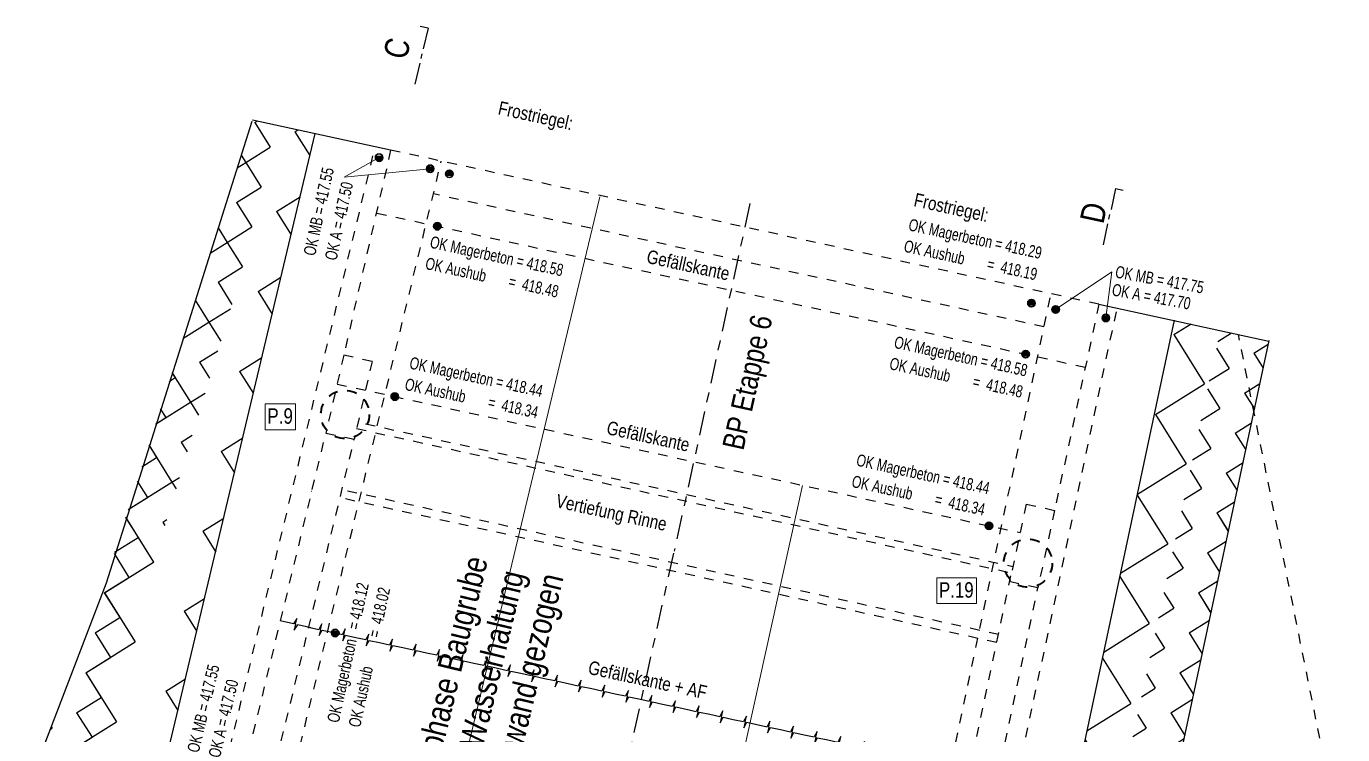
# Model space of a CAD drawing. Header units: metres. Extents: x 2681086.2 to 2681125.9, y 1225431.9 to 1225460.7.
# Drawn here: x 2681112.23 to 2681125.85, y 1225453.14 to 1225460.47 of the extents above; entities that cross this region are included whole.
import ezdxf

# ---------------------------------------------------------------- set-up
doc = ezdxf.new("R2010")
doc.units = ezdxf.units.M
for name, pattern in [('ACAD_ISO14W100_S12', [0.35, 0.25, -0.05, 0, -0.05]), ('ALL_S17', [0.025, 0, -0.025]), ('AUSGEZOGEN', [0]), ('STRICHLINIE2_S3', [0.125, 0.075, -0.05]), ('STRICHLINIE_S4', [0.165, 0.125, -0.04])]:
    doc.linetypes.add(name, pattern=pattern)
for name, color, linetype, lineweight in [('Beton Ansicht', 252, 'AUSGEZOGEN', 25), ('Beton geschnitten', 8, 'AUSGEZOGEN', 25), ('Beton verdeckt vorne', 252, 'STRICHLINIE_S4', 25), ('Betonierfugen', 7, 'AUSGEZOGEN', 25), ('Design', 250, 'AUSGEZOGEN', 18), ('Stahl', 252, 'AUSGEZOGEN', 18), ('Standard', 7, 'AUSGEZOGEN', 13), ('Text Waende', 7, 'AUSGEZOGEN', 18)]:
    doc.layers.add(name, color=color, linetype=linetype, lineweight=lineweight)
doc.styles.add('ARIAL', font='arial.ttf')
pattern_1 = [(302, (2680802.439, 1224999.456), (0.8267804, -0.1908773), [0.6, -0.6]), (32, (2680802.439, 1224999.456), (0.1908773, 0.8267804), [0.6, -0.6])]
pattern_2 = [(302, (2680801.612, 1224999.647), (0.41339021, -0.09543865), [0.3, -0.3]), (32, (2680801.612, 1224999.647), (0.09543865, 0.41339021), [0.3, -0.3])]
pattern_3 = [(0, (2680800.786, 1224999.838), (0, 0.01), []), (90, (2680800.786, 1224999.838), (-0.01, 0), [])]

# ---------------------------------------------------------------- blocks, each defined once
blk = doc.blocks.new('MUSTERELEMENT_2')
at = {"layer": 'Betonierfugen', "color": 7, "linetype": 'AUSGEZOGEN', "lineweight": 25, "transparency": 33554687}
for p, q in [((314.2468, 454.509), (314.2111, 454.4529)), ((314.2332, 454.448), (314.2197, 454.387)), ((314.2197, 454.387), (314.2554, 454.4431)), ((314.2332, 454.448), (314.2468, 454.509))]:
    blk.add_line(p, q, dxfattribs=at)
for points in [[(314.2111, 454.4529), (314.0751, 454.4831), (314.0751, 454.4831)], [(314.3914, 454.4129), (314.3914, 454.4129), (314.2554, 454.4431)]]:
    blk.add_lwpolyline(points, dxfattribs=at)
blk = doc.blocks.new('MUSTERELEMENT_3')
at = {"layer": 'Betonierfugen', "color": 7, "linetype": 'AUSGEZOGEN', "lineweight": 25, "transparency": 33554687}
for p, q in [((314.3679, 454.4181), (314.4729, 454.3953)), ((314.5033, 454.4527), (314.4729, 454.3953)), ((314.49, 454.3916), (314.5033, 454.4527)), ((314.7474, 454.3997), (314.7171, 454.3423)), ((314.7341, 454.3386), (314.7474, 454.3997)), ((314.49, 454.3916), (314.4768, 454.3305)), ((314.4768, 454.3305), (314.5071, 454.3879)), ((314.5071, 454.3879), (314.6121, 454.3651)), ((314.6121, 454.3651), (314.7171, 454.3423)), ((314.7341, 454.3386), (314.7209, 454.2775)), ((314.7209, 454.2775), (314.7512, 454.3349)), ((314.7512, 454.3349), (314.8562, 454.3121)), ((314.8562, 454.3121), (314.9612, 454.2893)), ((314.9915, 454.3467), (314.9612, 454.2893)), ((314.9783, 454.2856), (314.965, 454.2246)), ((314.965, 454.2246), (314.9954, 454.2819)), ((314.9783, 454.2856), (314.9915, 454.3467)), ((314.9954, 454.2819), (315.1004, 454.2591)), ((315.2357, 454.2937), (315.2053, 454.2364)), ((315.2224, 454.2327), (315.2357, 454.2937)), ((315.1004, 454.2591), (315.2053, 454.2364)), ((315.2224, 454.2327), (315.2092, 454.1716)), ((315.2092, 454.1716), (315.2395, 454.2289)), ((315.2395, 454.2289), (315.3445, 454.2062)), ((315.3445, 454.2062), (315.4495, 454.1834)), ((315.4798, 454.2407), (315.4495, 454.1834)), ((315.4666, 454.1797), (315.4533, 454.1186)), ((315.4533, 454.1186), (315.4836, 454.176)), ((315.4666, 454.1797), (315.4798, 454.2407)), ((315.4836, 454.176), (315.5886, 454.1532)), ((315.5886, 454.1532), (315.6936, 454.1304)), ((315.724, 454.1878), (315.6936, 454.1304)), ((315.7107, 454.1267), (315.6974, 454.0656)), ((315.7107, 454.1267), (315.724, 454.1878)), ((315.9681, 454.1348), (315.9377, 454.0774)), ((315.9548, 454.0737), (315.9681, 454.1348)), ((315.6974, 454.0656), (315.7278, 454.123)), ((315.7278, 454.123), (315.8328, 454.1002)), ((315.8328, 454.1002), (315.9377, 454.0774)), ((315.9548, 454.0737), (315.9416, 454.0126)), ((315.9416, 454.0126), (315.9719, 454.07)), ((315.9719, 454.07), (316.0769, 454.0472)), ((316.0769, 454.0472), (316.1819, 454.0244)), ((316.2122, 454.0818), (316.1819, 454.0244)), ((316.199, 454.0207), (316.1857, 453.9596)), ((316.1857, 453.9596), (316.2161, 454.017)), ((316.199, 454.0207), (316.2122, 454.0818)), ((316.2161, 454.017), (316.321, 453.9942)), ((316.321, 453.9942), (316.426, 453.9714)), ((316.4564, 454.0288), (316.426, 453.9714)), ((316.4431, 453.9677), (316.4564, 454.0288)), ((316.4431, 453.9677), (316.4299, 453.9066)), ((316.4299, 453.9066), (316.4602, 453.964)), ((316.4602, 453.964), (316.5652, 453.9412)), ((316.5652, 453.9412), (316.6702, 453.9184)), ((316.7005, 453.9758), (316.6702, 453.9184)), ((316.6872, 453.9147), (316.674, 453.8536)), ((316.674, 453.8536), (316.7043, 453.911)), ((316.6872, 453.9147), (316.7005, 453.9758)), ((316.7043, 453.911), (316.8093, 453.8882)), ((316.8093, 453.8882), (316.9143, 453.8654)), ((316.9446, 453.9228), (316.9143, 453.8654)), ((316.9314, 453.8617), (316.9181, 453.8007)), ((316.9181, 453.8007), (316.9485, 453.858)), ((316.9314, 453.8617), (316.9446, 453.9228)), ((316.9485, 453.858), (317.0535, 453.8352)), ((317.1888, 453.8698), (317.1584, 453.8125)), ((317.1755, 453.8087), (317.1888, 453.8698)), ((317.0535, 453.8352), (317.1584, 453.8125)), ((317.1755, 453.8087), (317.1623, 453.7477)), ((317.1623, 453.7477), (317.1926, 453.805)), ((317.1926, 453.805), (317.2976, 453.7823)), ((317.2976, 453.7823), (317.4026, 453.7595)), ((317.4329, 453.8168), (317.4026, 453.7595)), ((317.4197, 453.7558), (317.4064, 453.6947)), ((317.4064, 453.6947), (317.4367, 453.7521)), ((317.4197, 453.7558), (317.4329, 453.8168)), ((317.4367, 453.7521), (317.5417, 453.7293)), ((317.5417, 453.7293), (317.6467, 453.7065)), ((317.6771, 453.7639), (317.6467, 453.7065)), ((317.6638, 453.7028), (317.6771, 453.7639)), ((317.6638, 453.7028), (317.6505, 453.6417)), ((317.6505, 453.6417), (317.6809, 453.6991)), ((317.6809, 453.6991), (317.7859, 453.6763)), ((317.7859, 453.6763), (317.8908, 453.6535)), ((317.9212, 453.7109), (317.8908, 453.6535)), ((317.9079, 453.6498), (317.8947, 453.5887)), ((317.8947, 453.5887), (317.925, 453.6461)), ((317.9079, 453.6498), (317.9212, 453.7109)), ((317.925, 453.6461), (318.03, 453.6233)), ((318.03, 453.6233), (318.135, 453.6005)), ((318.1653, 453.6579), (318.135, 453.6005)), ((318.1521, 453.5968), (318.1388, 453.5357)), ((318.1388, 453.5357), (318.1692, 453.5931)), ((318.1521, 453.5968), (318.1653, 453.6579)), ((318.1692, 453.5931), (318.2741, 453.5703)), ((318.4095, 453.6049), (318.3791, 453.5475)), ((318.3962, 453.5438), (318.4095, 453.6049)), ((318.2741, 453.5703), (318.3791, 453.5475)), ((318.3962, 453.5438), (318.383, 453.4827)), ((318.383, 453.4827), (318.4133, 453.5401)), ((318.4133, 453.5401), (318.5183, 453.5173)), ((318.5183, 453.5173), (318.6233, 453.4945)), ((318.6536, 453.5519), (318.6233, 453.4945)), ((318.6403, 453.4908), (318.6271, 453.4297)), ((318.6271, 453.4297), (318.6574, 453.4871)), ((318.6403, 453.4908), (318.6536, 453.5519)), ((318.6574, 453.4871), (318.7624, 453.4643)), ((318.7624, 453.4643), (318.8674, 453.4415)), ((318.8977, 453.4989), (318.8674, 453.4415)), ((318.8845, 453.4378), (318.8977, 453.4989)), ((319.1419, 453.4459), (319.1115, 453.3886)), ((319.1286, 453.3848), (319.1419, 453.4459)), ((318.8845, 453.4378), (318.8712, 453.3768)), ((318.8712, 453.3768), (318.9016, 453.4341)), ((318.9016, 453.4341), (319.0066, 453.4113)), ((319.0066, 453.4113), (319.1115, 453.3886)), ((319.1286, 453.3848), (319.1154, 453.3238)), ((319.1154, 453.3238), (319.1457, 453.3811)), ((319.1457, 453.3811), (319.2507, 453.3584)), ((319.2507, 453.3584), (319.3557, 453.3356)), ((319.386, 453.3929), (319.3557, 453.3356)), ((319.3728, 453.3319), (319.3595, 453.2708)), ((319.3595, 453.2708), (319.3898, 453.3282)), ((319.3728, 453.3319), (319.386, 453.3929)), ((319.3898, 453.3282), (319.4948, 453.3054)), ((319.6301, 453.3399), (319.5998, 453.2826)), ((319.6169, 453.2789), (319.6301, 453.3399)), ((319.4948, 453.3054), (319.5998, 453.2826)), ((319.6169, 453.2789), (319.6036, 453.2178)), ((319.6036, 453.2178), (319.634, 453.2752)), ((319.634, 453.2752), (319.739, 453.2524)), ((319.739, 453.2524), (319.8439, 453.2296)), ((319.8743, 453.287), (319.8439, 453.2296)), ((319.861, 453.2259), (319.8478, 453.1648)), ((319.8478, 453.1648), (319.8781, 453.2222)), ((319.861, 453.2259), (319.8743, 453.287)), ((319.8781, 453.2222), (319.9831, 453.1994)), ((319.9831, 453.1994), (320.0881, 453.1766)), ((320.1184, 453.234), (320.0881, 453.1766)), ((320.1052, 453.1729), (320.0919, 453.1118)), ((320.1052, 453.1729), (320.1184, 453.234)), ((320.3626, 453.181), (320.3322, 453.1236)), ((320.3493, 453.1199), (320.3626, 453.181)), ((320.0919, 453.1118), (320.1223, 453.1692)), ((320.1223, 453.1692), (320.2272, 453.1464)), ((320.2272, 453.1464), (320.3322, 453.1236)), ((320.3493, 453.1199), (320.336, 453.0588)), ((320.336, 453.0588), (320.3664, 453.1162)), ((320.3664, 453.1162), (320.4714, 453.0934)), ((320.4714, 453.0934), (320.5764, 453.0706)), ((320.6067, 453.128), (320.5764, 453.0706)), ((320.5934, 453.0669), (320.5802, 453.0058)), ((320.5802, 453.0058), (320.6105, 453.0632)), ((320.5934, 453.0669), (320.6067, 453.128)), ((320.6105, 453.0632), (320.7155, 453.0404)), ((320.7155, 453.0404), (320.8205, 453.0176)), ((320.8508, 453.075), (320.8205, 453.0176)), ((320.8376, 453.0139), (320.8508, 453.075)), ((320.8376, 453.0139), (320.8243, 452.9529)), ((320.8243, 452.9529), (320.8547, 453.0102)), ((320.8547, 453.0102), (320.9596, 452.9874)), ((320.9596, 452.9874), (321.0646, 452.9647)), ((321.095, 453.022), (321.0646, 452.9647)), ((321.0817, 452.9609), (321.0685, 452.8999)), ((321.0685, 452.8999), (321.0988, 452.9572)), ((321.0817, 452.9609), (321.095, 453.022))]:
    blk.add_line(p, q, dxfattribs=at)
blk.add_lwpolyline([(321.0988, 452.9572), (321.2038, 452.9345), (321.2038, 452.9345)], dxfattribs=at)

msp = doc.modelspace()

# ---------------------------------------------------------------- hatches: boundary and pattern name
at = {"layer": 'Beton Ansicht', "transparency": 33554687}
h = msp.add_hatch(dxfattribs=at)
h.set_pattern_fill('MUSTER', color=256, scale=0.6, angle=302, style=0, pattern_type=2)
h.set_pattern_definition(pattern_1)
h.paths.add_polyline_path([(2681113.23, 1225450.985), (2681115.221, 1225459.361), (2681114.574, 1225459.502), (2681112.956, 1225454.441), (2681112.233, 1225452.548)], flags=0)
h = msp.add_hatch(dxfattribs=at)
h.set_pattern_fill('MUSTER', color=256, scale=0.3, angle=302, style=0, pattern_type=2)
h.set_pattern_definition(pattern_2)
h.paths.add_polyline_path([(2681112.641, 1225451.92), (2681114.913, 1225459.421), (2681114.574, 1225459.502), (2681112.956, 1225454.441), (2681112.233, 1225452.548)], flags=0)
h = msp.add_hatch(dxfattribs=at)
h.set_pattern_fill('MUSTER', color=256, scale=0.6, angle=302, style=0, pattern_type=2)
h.set_pattern_definition(pattern_1)
h.paths.add_polyline_path([(2681122.229, 1225448.589), (2681123.415, 1225449.358), (2681125.092, 1225457.222), (2681124.114, 1225457.431)], flags=0)
h = msp.add_hatch(dxfattribs=at)
h.set_pattern_fill('MUSTER', color=256, scale=0.3, angle=302, style=0, pattern_type=2)
h.set_pattern_definition(pattern_2)
h.paths.add_polyline_path([(2681122.787, 1225448.951), (2681123.415, 1225449.358), (2681125.092, 1225457.222), (2681124.586, 1225457.325)], flags=0)
at = {"layer": 'Standard', "linetype": 'AUSGEZOGEN', "lineweight": 13, "transparency": 33554687}
h = msp.add_hatch(dxfattribs=at)
h.set_pattern_fill('SCHRAFFUR_10', scale=0.05, style=0, pattern_type=2)
h.set_pattern_definition(pattern_3)
h.paths.add_polyline_path([(2681115.851, 1225459.091), (2681115.849, 1225459.093), (2681115.848, 1225459.095), (2681115.847, 1225459.098), (2681115.846, 1225459.1), (2681115.846, 1225459.102), (2681115.845, 1225459.105), (2681115.845, 1225459.107), (2681115.844, 1225459.109), (2681115.844, 1225459.112), (2681115.844, 1225459.114), (2681115.845, 1225459.117), (2681115.845, 1225459.119), (2681115.845, 1225459.121), (2681115.846, 1225459.124), (2681115.847, 1225459.126), (2681115.848, 1225459.128), (2681115.849, 1225459.13), (2681115.85, 1225459.132), (2681115.851, 1225459.134), (2681115.853, 1225459.136), (2681115.854, 1225459.138), (2681115.856, 1225459.14), (2681115.858, 1225459.142), (2681115.86, 1225459.143), (2681115.861, 1225459.145), (2681115.864, 1225459.146), (2681115.866, 1225459.147), (2681115.868, 1225459.148), (2681115.87, 1225459.149), (2681115.872, 1225459.15), (2681115.875, 1225459.15), (2681115.877, 1225459.151), (2681115.88, 1225459.151), (2681115.882, 1225459.151), (2681115.884, 1225459.151), (2681115.887, 1225459.151), (2681115.889, 1225459.15), (2681115.892, 1225459.15), (2681115.894, 1225459.149), (2681115.896, 1225459.149), (2681115.898, 1225459.148), (2681115.901, 1225459.147), (2681115.903, 1225459.145), (2681115.905, 1225459.144), (2681115.907, 1225459.143), (2681115.909, 1225459.141), (2681115.91, 1225459.139), (2681115.912, 1225459.138), (2681115.913, 1225459.136), (2681115.915, 1225459.134), (2681115.916, 1225459.132), (2681115.917, 1225459.13), (2681115.918, 1225459.127), (2681115.919, 1225459.125), (2681115.92, 1225459.123), (2681115.92, 1225459.121), (2681115.921, 1225459.118), (2681115.921, 1225459.116), (2681115.921, 1225459.113), (2681115.921, 1225459.111), (2681115.921, 1225459.108), (2681115.921, 1225459.106), (2681115.92, 1225459.104), (2681115.92, 1225459.101), (2681115.919, 1225459.099), (2681115.918, 1225459.097), (2681115.917, 1225459.095), (2681115.916, 1225459.093), (2681115.914, 1225459.091), (2681115.913, 1225459.089), (2681115.911, 1225459.087), (2681115.91, 1225459.085), (2681115.908, 1225459.083), (2681115.906, 1225459.082), (2681115.904, 1225459.08), (2681115.902, 1225459.079), (2681115.9, 1225459.078), (2681115.898, 1225459.077), (2681115.895, 1225459.076), (2681115.893, 1225459.075), (2681115.891, 1225459.075), (2681115.888, 1225459.074), (2681115.886, 1225459.074), (2681115.884, 1225459.074), (2681115.881, 1225459.074), (2681115.879, 1225459.074), (2681115.876, 1225459.075), (2681115.874, 1225459.075), (2681115.872, 1225459.076), (2681115.869, 1225459.076), (2681115.867, 1225459.077), (2681115.865, 1225459.078), (2681115.863, 1225459.08), (2681115.861, 1225459.081), (2681115.859, 1225459.082), (2681115.857, 1225459.084), (2681115.855, 1225459.086), (2681115.854, 1225459.087), (2681115.852, 1225459.089)], flags=0)
h = msp.add_hatch(dxfattribs=at)
h.set_pattern_fill('SCHRAFFUR_10', scale=0.05, style=0, pattern_type=2)
h.set_pattern_definition(pattern_3)
h.paths.add_polyline_path([(2681116.38, 1225458.977), (2681116.378, 1225458.979), (2681116.377, 1225458.981), (2681116.376, 1225458.983), (2681116.375, 1225458.985), (2681116.375, 1225458.987), (2681116.374, 1225458.99), (2681116.374, 1225458.992), (2681116.373, 1225458.995), (2681116.373, 1225458.997), (2681116.373, 1225458.999), (2681116.373, 1225459.002), (2681116.374, 1225459.004), (2681116.374, 1225459.007), (2681116.375, 1225459.009), (2681116.376, 1225459.011), (2681116.377, 1225459.013), (2681116.378, 1225459.016), (2681116.379, 1225459.018), (2681116.38, 1225459.02), (2681116.382, 1225459.022), (2681116.383, 1225459.024), (2681116.385, 1225459.025), (2681116.387, 1225459.027), (2681116.388, 1225459.028), (2681116.39, 1225459.03), (2681116.392, 1225459.031), (2681116.395, 1225459.032), (2681116.397, 1225459.033), (2681116.399, 1225459.034), (2681116.401, 1225459.035), (2681116.404, 1225459.035), (2681116.406, 1225459.036), (2681116.409, 1225459.036), (2681116.411, 1225459.036), (2681116.413, 1225459.036), (2681116.416, 1225459.036), (2681116.418, 1225459.036), (2681116.421, 1225459.035), (2681116.423, 1225459.035), (2681116.425, 1225459.034), (2681116.427, 1225459.033), (2681116.43, 1225459.032), (2681116.432, 1225459.031), (2681116.434, 1225459.029), (2681116.436, 1225459.028), (2681116.437, 1225459.026), (2681116.439, 1225459.025), (2681116.441, 1225459.023), (2681116.442, 1225459.021), (2681116.444, 1225459.019), (2681116.445, 1225459.017), (2681116.446, 1225459.015), (2681116.447, 1225459.013), (2681116.448, 1225459.01), (2681116.449, 1225459.008), (2681116.449, 1225459.006), (2681116.45, 1225459.003), (2681116.45, 1225459.001), (2681116.45, 1225458.999), (2681116.45, 1225458.996), (2681116.45, 1225458.994), (2681116.45, 1225458.991), (2681116.449, 1225458.989), (2681116.449, 1225458.987), (2681116.448, 1225458.984), (2681116.447, 1225458.982), (2681116.446, 1225458.98), (2681116.445, 1225458.978), (2681116.443, 1225458.976), (2681116.442, 1225458.974), (2681116.44, 1225458.972), (2681116.439, 1225458.97), (2681116.437, 1225458.969), (2681116.435, 1225458.967), (2681116.433, 1225458.966), (2681116.431, 1225458.964), (2681116.429, 1225458.963), (2681116.427, 1225458.962), (2681116.424, 1225458.961), (2681116.422, 1225458.961), (2681116.42, 1225458.96), (2681116.417, 1225458.96), (2681116.415, 1225458.959), (2681116.413, 1225458.959), (2681116.41, 1225458.959), (2681116.408, 1225458.96), (2681116.405, 1225458.96), (2681116.403, 1225458.96), (2681116.401, 1225458.961), (2681116.398, 1225458.962), (2681116.396, 1225458.963), (2681116.394, 1225458.964), (2681116.392, 1225458.965), (2681116.39, 1225458.966), (2681116.388, 1225458.968), (2681116.386, 1225458.969), (2681116.384, 1225458.971), (2681116.383, 1225458.973), (2681116.381, 1225458.975)], flags=0)
h = msp.add_hatch(dxfattribs=at)
h.set_pattern_fill('SCHRAFFUR_10', scale=0.05, style=0, pattern_type=2)
h.set_pattern_definition(pattern_3)
h.paths.add_polyline_path([(2681116.578, 1225458.923), (2681116.577, 1225458.925), (2681116.576, 1225458.927), (2681116.575, 1225458.93), (2681116.574, 1225458.932), (2681116.573, 1225458.934), (2681116.572, 1225458.937), (2681116.572, 1225458.939), (2681116.572, 1225458.941), (2681116.572, 1225458.944), (2681116.572, 1225458.946), (2681116.572, 1225458.949), (2681116.572, 1225458.951), (2681116.573, 1225458.953), (2681116.573, 1225458.956), (2681116.574, 1225458.958), (2681116.575, 1225458.96), (2681116.576, 1225458.962), (2681116.577, 1225458.964), (2681116.579, 1225458.966), (2681116.58, 1225458.968), (2681116.582, 1225458.97), (2681116.583, 1225458.972), (2681116.585, 1225458.974), (2681116.587, 1225458.975), (2681116.589, 1225458.977), (2681116.591, 1225458.978), (2681116.593, 1225458.979), (2681116.595, 1225458.98), (2681116.597, 1225458.981), (2681116.6, 1225458.982), (2681116.602, 1225458.982), (2681116.604, 1225458.983), (2681116.607, 1225458.983), (2681116.609, 1225458.983), (2681116.612, 1225458.983), (2681116.614, 1225458.983), (2681116.617, 1225458.982), (2681116.619, 1225458.982), (2681116.621, 1225458.981), (2681116.624, 1225458.981), (2681116.626, 1225458.98), (2681116.628, 1225458.979), (2681116.63, 1225458.977), (2681116.632, 1225458.976), (2681116.634, 1225458.975), (2681116.636, 1225458.973), (2681116.638, 1225458.971), (2681116.639, 1225458.97), (2681116.641, 1225458.968), (2681116.642, 1225458.966), (2681116.643, 1225458.964), (2681116.645, 1225458.962), (2681116.646, 1225458.959), (2681116.646, 1225458.957), (2681116.647, 1225458.955), (2681116.648, 1225458.953), (2681116.648, 1225458.95), (2681116.648, 1225458.948), (2681116.649, 1225458.945), (2681116.649, 1225458.943), (2681116.648, 1225458.94), (2681116.648, 1225458.938), (2681116.648, 1225458.936), (2681116.647, 1225458.933), (2681116.646, 1225458.931), (2681116.645, 1225458.929), (2681116.644, 1225458.927), (2681116.643, 1225458.925), (2681116.642, 1225458.923), (2681116.64, 1225458.921), (2681116.639, 1225458.919), (2681116.637, 1225458.917), (2681116.635, 1225458.915), (2681116.633, 1225458.914), (2681116.631, 1225458.912), (2681116.629, 1225458.911), (2681116.627, 1225458.91), (2681116.625, 1225458.909), (2681116.623, 1225458.908), (2681116.62, 1225458.907), (2681116.618, 1225458.907), (2681116.616, 1225458.906), (2681116.613, 1225458.906), (2681116.611, 1225458.906), (2681116.608, 1225458.906), (2681116.606, 1225458.906), (2681116.604, 1225458.907), (2681116.601, 1225458.907), (2681116.599, 1225458.908), (2681116.597, 1225458.908), (2681116.594, 1225458.909), (2681116.592, 1225458.91), (2681116.59, 1225458.912), (2681116.588, 1225458.913), (2681116.586, 1225458.914), (2681116.584, 1225458.916), (2681116.583, 1225458.918), (2681116.581, 1225458.919), (2681116.579, 1225458.921)], flags=0)
h = msp.add_hatch(dxfattribs=at)
h.set_pattern_fill('SCHRAFFUR_10', scale=0.05, style=0, pattern_type=2)
h.set_pattern_definition(pattern_3)
h.paths.add_polyline_path([(2681116.506, 1225458.37), (2681116.508, 1225458.371), (2681116.51, 1225458.373), (2681116.512, 1225458.374), (2681116.513, 1225458.376), (2681116.515, 1225458.378), (2681116.517, 1225458.38), (2681116.518, 1225458.382), (2681116.519, 1225458.384), (2681116.52, 1225458.386), (2681116.521, 1225458.388), (2681116.522, 1225458.39), (2681116.523, 1225458.392), (2681116.524, 1225458.395), (2681116.524, 1225458.397), (2681116.524, 1225458.4), (2681116.525, 1225458.402), (2681116.525, 1225458.404), (2681116.524, 1225458.407), (2681116.524, 1225458.409), (2681116.524, 1225458.412), (2681116.523, 1225458.414), (2681116.522, 1225458.416), (2681116.521, 1225458.418), (2681116.52, 1225458.421), (2681116.519, 1225458.423), (2681116.518, 1225458.425), (2681116.517, 1225458.427), (2681116.515, 1225458.429), (2681116.513, 1225458.43), (2681116.512, 1225458.432), (2681116.51, 1225458.434), (2681116.508, 1225458.435), (2681116.506, 1225458.436), (2681116.504, 1225458.437), (2681116.501, 1225458.439), (2681116.499, 1225458.439), (2681116.497, 1225458.44), (2681116.495, 1225458.441), (2681116.492, 1225458.441), (2681116.49, 1225458.441), (2681116.487, 1225458.442), (2681116.485, 1225458.442), (2681116.483, 1225458.441), (2681116.48, 1225458.441), (2681116.478, 1225458.441), (2681116.475, 1225458.44), (2681116.473, 1225458.439), (2681116.471, 1225458.438), (2681116.469, 1225458.437), (2681116.467, 1225458.436), (2681116.465, 1225458.435), (2681116.463, 1225458.434), (2681116.461, 1225458.432), (2681116.459, 1225458.43), (2681116.457, 1225458.429), (2681116.456, 1225458.427), (2681116.454, 1225458.425), (2681116.453, 1225458.423), (2681116.452, 1225458.421), (2681116.451, 1225458.418), (2681116.45, 1225458.416), (2681116.449, 1225458.414), (2681116.449, 1225458.412), (2681116.448, 1225458.409), (2681116.448, 1225458.407), (2681116.448, 1225458.404), (2681116.448, 1225458.402), (2681116.448, 1225458.4), (2681116.448, 1225458.397), (2681116.449, 1225458.395), (2681116.449, 1225458.392), (2681116.45, 1225458.39), (2681116.451, 1225458.388), (2681116.452, 1225458.386), (2681116.453, 1225458.384), (2681116.454, 1225458.382), (2681116.456, 1225458.38), (2681116.457, 1225458.378), (2681116.459, 1225458.376), (2681116.461, 1225458.374), (2681116.463, 1225458.373), (2681116.465, 1225458.371), (2681116.467, 1225458.37), (2681116.469, 1225458.369), (2681116.471, 1225458.368), (2681116.473, 1225458.367), (2681116.475, 1225458.366), (2681116.478, 1225458.366), (2681116.48, 1225458.365), (2681116.483, 1225458.365), (2681116.485, 1225458.365), (2681116.487, 1225458.365), (2681116.49, 1225458.365), (2681116.492, 1225458.365), (2681116.495, 1225458.366), (2681116.497, 1225458.366), (2681116.499, 1225458.367), (2681116.501, 1225458.368), (2681116.504, 1225458.369)], flags=0)
h = msp.add_hatch(dxfattribs=at)
h.set_pattern_fill('SCHRAFFUR_10', scale=0.05, style=0, pattern_type=2)
h.set_pattern_definition(pattern_3)
h.paths.add_polyline_path([(2681122.601, 1225457.586), (2681122.599, 1225457.588), (2681122.598, 1225457.59), (2681122.597, 1225457.592), (2681122.596, 1225457.594), (2681122.596, 1225457.596), (2681122.595, 1225457.599), (2681122.595, 1225457.601), (2681122.594, 1225457.604), (2681122.594, 1225457.606), (2681122.594, 1225457.608), (2681122.594, 1225457.611), (2681122.595, 1225457.613), (2681122.595, 1225457.616), (2681122.596, 1225457.618), (2681122.597, 1225457.62), (2681122.597, 1225457.622), (2681122.599, 1225457.625), (2681122.6, 1225457.627), (2681122.601, 1225457.629), (2681122.602, 1225457.631), (2681122.604, 1225457.633), (2681122.606, 1225457.634), (2681122.607, 1225457.636), (2681122.609, 1225457.637), (2681122.611, 1225457.639), (2681122.613, 1225457.64), (2681122.615, 1225457.641), (2681122.618, 1225457.642), (2681122.62, 1225457.643), (2681122.622, 1225457.644), (2681122.625, 1225457.644), (2681122.627, 1225457.645), (2681122.629, 1225457.645), (2681122.632, 1225457.645), (2681122.634, 1225457.645), (2681122.637, 1225457.645), (2681122.639, 1225457.645), (2681122.641, 1225457.644), (2681122.644, 1225457.644), (2681122.646, 1225457.643), (2681122.648, 1225457.642), (2681122.65, 1225457.641), (2681122.653, 1225457.64), (2681122.655, 1225457.638), (2681122.656, 1225457.637), (2681122.658, 1225457.635), (2681122.66, 1225457.634), (2681122.662, 1225457.632), (2681122.663, 1225457.63), (2681122.665, 1225457.628), (2681122.666, 1225457.626), (2681122.667, 1225457.624), (2681122.668, 1225457.622), (2681122.669, 1225457.619), (2681122.67, 1225457.617), (2681122.67, 1225457.615), (2681122.671, 1225457.612), (2681122.671, 1225457.61), (2681122.671, 1225457.608), (2681122.671, 1225457.605), (2681122.671, 1225457.603), (2681122.671, 1225457.6), (2681122.67, 1225457.598), (2681122.669, 1225457.596), (2681122.669, 1225457.593), (2681122.668, 1225457.591), (2681122.667, 1225457.589), (2681122.666, 1225457.587), (2681122.664, 1225457.585), (2681122.663, 1225457.583), (2681122.661, 1225457.581), (2681122.66, 1225457.579), (2681122.658, 1225457.578), (2681122.656, 1225457.576), (2681122.654, 1225457.575), (2681122.652, 1225457.574), (2681122.65, 1225457.572), (2681122.648, 1225457.571), (2681122.645, 1225457.571), (2681122.643, 1225457.57), (2681122.641, 1225457.569), (2681122.638, 1225457.569), (2681122.636, 1225457.568), (2681122.633, 1225457.568), (2681122.631, 1225457.568), (2681122.629, 1225457.569), (2681122.626, 1225457.569), (2681122.624, 1225457.569), (2681122.621, 1225457.57), (2681122.619, 1225457.571), (2681122.617, 1225457.572), (2681122.615, 1225457.573), (2681122.613, 1225457.574), (2681122.611, 1225457.575), (2681122.609, 1225457.577), (2681122.607, 1225457.578), (2681122.605, 1225457.58), (2681122.603, 1225457.582), (2681122.602, 1225457.584)], flags=0)
h = msp.add_hatch(dxfattribs=at)
h.set_pattern_fill('SCHRAFFUR_10', scale=0.05, style=0, pattern_type=2)
h.set_pattern_definition(pattern_3)
h.paths.add_polyline_path([(2681122.865, 1225457.576), (2681122.863, 1225457.575), (2681122.861, 1225457.574), (2681122.859, 1225457.572), (2681122.858, 1225457.57), (2681122.856, 1225457.569), (2681122.854, 1225457.567), (2681122.853, 1225457.565), (2681122.851, 1225457.563), (2681122.85, 1225457.561), (2681122.849, 1225457.559), (2681122.848, 1225457.557), (2681122.847, 1225457.554), (2681122.847, 1225457.552), (2681122.846, 1225457.55), (2681122.846, 1225457.547), (2681122.846, 1225457.545), (2681122.845, 1225457.542), (2681122.846, 1225457.54), (2681122.846, 1225457.538), (2681122.846, 1225457.535), (2681122.847, 1225457.533), (2681122.847, 1225457.531), (2681122.848, 1225457.528), (2681122.849, 1225457.526), (2681122.85, 1225457.524), (2681122.851, 1225457.522), (2681122.853, 1225457.52), (2681122.854, 1225457.518), (2681122.856, 1225457.516), (2681122.858, 1225457.514), (2681122.859, 1225457.513), (2681122.861, 1225457.511), (2681122.863, 1225457.51), (2681122.865, 1225457.509), (2681122.867, 1225457.508), (2681122.87, 1225457.507), (2681122.872, 1225457.506), (2681122.874, 1225457.505), (2681122.877, 1225457.505), (2681122.879, 1225457.504), (2681122.881, 1225457.504), (2681122.884, 1225457.504), (2681122.886, 1225457.504), (2681122.889, 1225457.504), (2681122.891, 1225457.505), (2681122.893, 1225457.505), (2681122.896, 1225457.506), (2681122.898, 1225457.507), (2681122.9, 1225457.508), (2681122.902, 1225457.509), (2681122.904, 1225457.51), (2681122.906, 1225457.511), (2681122.908, 1225457.513), (2681122.91, 1225457.514), (2681122.912, 1225457.516), (2681122.913, 1225457.518), (2681122.915, 1225457.52), (2681122.916, 1225457.522), (2681122.918, 1225457.524), (2681122.919, 1225457.526), (2681122.92, 1225457.528), (2681122.92, 1225457.53), (2681122.921, 1225457.533), (2681122.922, 1225457.535), (2681122.922, 1225457.537), (2681122.922, 1225457.54), (2681122.922, 1225457.542), (2681122.922, 1225457.545), (2681122.922, 1225457.547), (2681122.922, 1225457.55), (2681122.921, 1225457.552), (2681122.921, 1225457.554), (2681122.92, 1225457.556), (2681122.919, 1225457.559), (2681122.918, 1225457.561), (2681122.916, 1225457.563), (2681122.915, 1225457.565), (2681122.914, 1225457.567), (2681122.912, 1225457.569), (2681122.91, 1225457.57), (2681122.908, 1225457.572), (2681122.907, 1225457.573), (2681122.905, 1225457.575), (2681122.902, 1225457.576), (2681122.9, 1225457.577), (2681122.898, 1225457.578), (2681122.896, 1225457.579), (2681122.894, 1225457.58), (2681122.891, 1225457.58), (2681122.889, 1225457.581), (2681122.886, 1225457.581), (2681122.884, 1225457.581), (2681122.882, 1225457.581), (2681122.879, 1225457.581), (2681122.877, 1225457.58), (2681122.874, 1225457.58), (2681122.872, 1225457.579), (2681122.87, 1225457.578), (2681122.868, 1225457.577)], flags=0)
h = msp.add_hatch(dxfattribs=at)
h.set_pattern_fill('SCHRAFFUR_10', scale=0.05, style=0, pattern_type=2)
h.set_pattern_definition(pattern_3)
h.paths.add_polyline_path([(2681123.385, 1225457.489), (2681123.382, 1225457.488), (2681123.38, 1225457.486), (2681123.379, 1225457.485), (2681123.377, 1225457.483), (2681123.375, 1225457.481), (2681123.373, 1225457.48), (2681123.372, 1225457.478), (2681123.371, 1225457.476), (2681123.369, 1225457.474), (2681123.368, 1225457.472), (2681123.367, 1225457.469), (2681123.366, 1225457.467), (2681123.366, 1225457.465), (2681123.365, 1225457.462), (2681123.365, 1225457.46), (2681123.365, 1225457.458), (2681123.365, 1225457.455), (2681123.365, 1225457.453), (2681123.365, 1225457.45), (2681123.365, 1225457.448), (2681123.366, 1225457.446), (2681123.366, 1225457.443), (2681123.367, 1225457.441), (2681123.368, 1225457.439), (2681123.369, 1225457.437), (2681123.371, 1225457.435), (2681123.372, 1225457.433), (2681123.373, 1225457.431), (2681123.375, 1225457.429), (2681123.377, 1225457.427), (2681123.378, 1225457.426), (2681123.38, 1225457.424), (2681123.382, 1225457.423), (2681123.384, 1225457.421), (2681123.387, 1225457.42), (2681123.389, 1225457.419), (2681123.391, 1225457.419), (2681123.393, 1225457.418), (2681123.396, 1225457.417), (2681123.398, 1225457.417), (2681123.401, 1225457.417), (2681123.403, 1225457.417), (2681123.405, 1225457.417), (2681123.408, 1225457.417), (2681123.41, 1225457.417), (2681123.413, 1225457.418), (2681123.415, 1225457.418), (2681123.417, 1225457.419), (2681123.419, 1225457.42), (2681123.422, 1225457.421), (2681123.424, 1225457.423), (2681123.426, 1225457.424), (2681123.428, 1225457.425), (2681123.429, 1225457.427), (2681123.431, 1225457.429), (2681123.433, 1225457.431), (2681123.434, 1225457.432), (2681123.435, 1225457.434), (2681123.437, 1225457.437), (2681123.438, 1225457.439), (2681123.439, 1225457.441), (2681123.44, 1225457.443), (2681123.44, 1225457.445), (2681123.441, 1225457.448), (2681123.441, 1225457.45), (2681123.441, 1225457.453), (2681123.442, 1225457.455), (2681123.441, 1225457.457), (2681123.441, 1225457.46), (2681123.441, 1225457.462), (2681123.44, 1225457.465), (2681123.44, 1225457.467), (2681123.439, 1225457.469), (2681123.438, 1225457.471), (2681123.437, 1225457.474), (2681123.436, 1225457.476), (2681123.434, 1225457.478), (2681123.433, 1225457.48), (2681123.431, 1225457.481), (2681123.429, 1225457.483), (2681123.428, 1225457.485), (2681123.426, 1225457.486), (2681123.424, 1225457.488), (2681123.422, 1225457.489), (2681123.419, 1225457.49), (2681123.417, 1225457.491), (2681123.415, 1225457.492), (2681123.413, 1225457.492), (2681123.41, 1225457.493), (2681123.408, 1225457.493), (2681123.406, 1225457.493), (2681123.403, 1225457.494), (2681123.401, 1225457.493), (2681123.398, 1225457.493), (2681123.396, 1225457.493), (2681123.394, 1225457.492), (2681123.391, 1225457.492), (2681123.389, 1225457.491), (2681123.387, 1225457.49)], flags=0)
h = msp.add_hatch(dxfattribs=at)
h.set_pattern_fill('SCHRAFFUR_10', scale=0.05, style=0, pattern_type=2)
h.set_pattern_definition(pattern_3)
h.paths.add_polyline_path([(2681122.542, 1225457.058), (2681122.541, 1225457.06), (2681122.54, 1225457.062), (2681122.539, 1225457.065), (2681122.538, 1225457.067), (2681122.537, 1225457.069), (2681122.536, 1225457.072), (2681122.536, 1225457.074), (2681122.536, 1225457.076), (2681122.536, 1225457.079), (2681122.536, 1225457.081), (2681122.536, 1225457.084), (2681122.536, 1225457.086), (2681122.537, 1225457.088), (2681122.537, 1225457.091), (2681122.538, 1225457.093), (2681122.539, 1225457.095), (2681122.54, 1225457.097), (2681122.541, 1225457.1), (2681122.542, 1225457.102), (2681122.544, 1225457.103), (2681122.545, 1225457.105), (2681122.547, 1225457.107), (2681122.549, 1225457.109), (2681122.551, 1225457.11), (2681122.553, 1225457.112), (2681122.555, 1225457.113), (2681122.557, 1225457.114), (2681122.559, 1225457.115), (2681122.561, 1225457.116), (2681122.564, 1225457.117), (2681122.566, 1225457.117), (2681122.568, 1225457.118), (2681122.571, 1225457.118), (2681122.573, 1225457.118), (2681122.576, 1225457.118), (2681122.578, 1225457.118), (2681122.58, 1225457.118), (2681122.583, 1225457.117), (2681122.585, 1225457.116), (2681122.587, 1225457.116), (2681122.59, 1225457.115), (2681122.592, 1225457.114), (2681122.594, 1225457.112), (2681122.596, 1225457.111), (2681122.598, 1225457.11), (2681122.6, 1225457.108), (2681122.601, 1225457.106), (2681122.603, 1225457.105), (2681122.605, 1225457.103), (2681122.606, 1225457.101), (2681122.607, 1225457.099), (2681122.608, 1225457.097), (2681122.609, 1225457.094), (2681122.61, 1225457.092), (2681122.611, 1225457.09), (2681122.612, 1225457.088), (2681122.612, 1225457.085), (2681122.612, 1225457.083), (2681122.612, 1225457.08), (2681122.612, 1225457.078), (2681122.612, 1225457.076), (2681122.612, 1225457.073), (2681122.611, 1225457.071), (2681122.611, 1225457.068), (2681122.61, 1225457.066), (2681122.609, 1225457.064), (2681122.608, 1225457.062), (2681122.607, 1225457.06), (2681122.606, 1225457.058), (2681122.604, 1225457.056), (2681122.603, 1225457.054), (2681122.601, 1225457.052), (2681122.599, 1225457.05), (2681122.597, 1225457.049), (2681122.595, 1225457.048), (2681122.593, 1225457.046), (2681122.591, 1225457.045), (2681122.589, 1225457.044), (2681122.587, 1225457.043), (2681122.584, 1225457.043), (2681122.582, 1225457.042), (2681122.58, 1225457.042), (2681122.577, 1225457.041), (2681122.575, 1225457.041), (2681122.572, 1225457.041), (2681122.57, 1225457.041), (2681122.568, 1225457.042), (2681122.565, 1225457.042), (2681122.563, 1225457.043), (2681122.561, 1225457.044), (2681122.558, 1225457.044), (2681122.556, 1225457.045), (2681122.554, 1225457.047), (2681122.552, 1225457.048), (2681122.55, 1225457.049), (2681122.548, 1225457.051), (2681122.546, 1225457.053), (2681122.545, 1225457.054), (2681122.543, 1225457.056)], flags=0)
h = msp.add_hatch(dxfattribs=at)
h.set_pattern_fill('SCHRAFFUR_10', scale=0.05, style=0, pattern_type=2)
h.set_pattern_definition(pattern_3)
h.paths.add_polyline_path([(2681116.065, 1225456.608), (2681116.067, 1225456.609), (2681116.069, 1225456.611), (2681116.07, 1225456.612), (2681116.072, 1225456.614), (2681116.074, 1225456.616), (2681116.075, 1225456.618), (2681116.077, 1225456.62), (2681116.078, 1225456.622), (2681116.079, 1225456.624), (2681116.08, 1225456.626), (2681116.081, 1225456.628), (2681116.082, 1225456.631), (2681116.082, 1225456.633), (2681116.083, 1225456.635), (2681116.083, 1225456.638), (2681116.083, 1225456.64), (2681116.083, 1225456.642), (2681116.083, 1225456.645), (2681116.083, 1225456.647), (2681116.082, 1225456.65), (2681116.082, 1225456.652), (2681116.081, 1225456.654), (2681116.08, 1225456.657), (2681116.079, 1225456.659), (2681116.078, 1225456.661), (2681116.077, 1225456.663), (2681116.075, 1225456.665), (2681116.074, 1225456.667), (2681116.072, 1225456.668), (2681116.07, 1225456.67), (2681116.068, 1225456.672), (2681116.067, 1225456.673), (2681116.064, 1225456.674), (2681116.062, 1225456.676), (2681116.06, 1225456.677), (2681116.058, 1225456.677), (2681116.056, 1225456.678), (2681116.053, 1225456.679), (2681116.051, 1225456.679), (2681116.049, 1225456.68), (2681116.046, 1225456.68), (2681116.044, 1225456.68), (2681116.041, 1225456.68), (2681116.039, 1225456.679), (2681116.037, 1225456.679), (2681116.034, 1225456.678), (2681116.032, 1225456.677), (2681116.03, 1225456.677), (2681116.027, 1225456.676), (2681116.025, 1225456.674), (2681116.023, 1225456.673), (2681116.021, 1225456.672), (2681116.019, 1225456.67), (2681116.018, 1225456.668), (2681116.016, 1225456.667), (2681116.015, 1225456.665), (2681116.013, 1225456.663), (2681116.012, 1225456.661), (2681116.011, 1225456.659), (2681116.01, 1225456.656), (2681116.009, 1225456.654), (2681116.008, 1225456.652), (2681116.007, 1225456.65), (2681116.007, 1225456.647), (2681116.007, 1225456.645), (2681116.006, 1225456.642), (2681116.006, 1225456.64), (2681116.007, 1225456.638), (2681116.007, 1225456.635), (2681116.007, 1225456.633), (2681116.008, 1225456.63), (2681116.009, 1225456.628), (2681116.01, 1225456.626), (2681116.011, 1225456.624), (2681116.012, 1225456.622), (2681116.013, 1225456.62), (2681116.015, 1225456.618), (2681116.016, 1225456.616), (2681116.018, 1225456.614), (2681116.02, 1225456.612), (2681116.021, 1225456.611), (2681116.023, 1225456.609), (2681116.025, 1225456.608), (2681116.027, 1225456.607), (2681116.03, 1225456.606), (2681116.032, 1225456.605), (2681116.034, 1225456.604), (2681116.037, 1225456.604), (2681116.039, 1225456.603), (2681116.041, 1225456.603), (2681116.044, 1225456.603), (2681116.046, 1225456.603), (2681116.049, 1225456.603), (2681116.051, 1225456.603), (2681116.053, 1225456.604), (2681116.056, 1225456.604), (2681116.058, 1225456.605), (2681116.06, 1225456.606), (2681116.062, 1225456.607)], flags=0)
h = msp.add_hatch(dxfattribs=at)
h.set_pattern_fill('SCHRAFFUR_10', scale=0.05, style=0, pattern_type=2)
h.set_pattern_definition(pattern_3)
h.paths.add_polyline_path([(2681122.213, 1225455.271), (2681122.215, 1225455.273), (2681122.217, 1225455.274), (2681122.219, 1225455.276), (2681122.221, 1225455.277), (2681122.223, 1225455.279), (2681122.224, 1225455.281), (2681122.226, 1225455.283), (2681122.227, 1225455.285), (2681122.228, 1225455.287), (2681122.229, 1225455.289), (2681122.23, 1225455.291), (2681122.231, 1225455.294), (2681122.231, 1225455.296), (2681122.232, 1225455.298), (2681122.232, 1225455.301), (2681122.232, 1225455.303), (2681122.232, 1225455.306), (2681122.232, 1225455.308), (2681122.232, 1225455.31), (2681122.231, 1225455.313), (2681122.231, 1225455.315), (2681122.23, 1225455.317), (2681122.229, 1225455.32), (2681122.228, 1225455.322), (2681122.227, 1225455.324), (2681122.226, 1225455.326), (2681122.224, 1225455.328), (2681122.223, 1225455.33), (2681122.221, 1225455.332), (2681122.219, 1225455.333), (2681122.217, 1225455.335), (2681122.215, 1225455.336), (2681122.213, 1225455.337), (2681122.211, 1225455.339), (2681122.209, 1225455.34), (2681122.207, 1225455.341), (2681122.204, 1225455.341), (2681122.202, 1225455.342), (2681122.2, 1225455.342), (2681122.197, 1225455.343), (2681122.195, 1225455.343), (2681122.193, 1225455.343), (2681122.19, 1225455.343), (2681122.188, 1225455.342), (2681122.185, 1225455.342), (2681122.183, 1225455.341), (2681122.181, 1225455.341), (2681122.178, 1225455.34), (2681122.176, 1225455.339), (2681122.174, 1225455.337), (2681122.172, 1225455.336), (2681122.17, 1225455.335), (2681122.168, 1225455.333), (2681122.167, 1225455.332), (2681122.165, 1225455.33), (2681122.163, 1225455.328), (2681122.162, 1225455.326), (2681122.161, 1225455.324), (2681122.159, 1225455.322), (2681122.158, 1225455.32), (2681122.158, 1225455.317), (2681122.157, 1225455.315), (2681122.156, 1225455.313), (2681122.156, 1225455.31), (2681122.155, 1225455.308), (2681122.155, 1225455.306), (2681122.155, 1225455.303), (2681122.155, 1225455.301), (2681122.156, 1225455.298), (2681122.156, 1225455.296), (2681122.157, 1225455.294), (2681122.158, 1225455.291), (2681122.158, 1225455.289), (2681122.16, 1225455.287), (2681122.161, 1225455.285), (2681122.162, 1225455.283), (2681122.163, 1225455.281), (2681122.165, 1225455.279), (2681122.167, 1225455.277), (2681122.168, 1225455.275), (2681122.17, 1225455.274), (2681122.172, 1225455.273), (2681122.174, 1225455.271), (2681122.176, 1225455.27), (2681122.179, 1225455.269), (2681122.181, 1225455.268), (2681122.183, 1225455.267), (2681122.185, 1225455.267), (2681122.188, 1225455.266), (2681122.19, 1225455.266), (2681122.193, 1225455.266), (2681122.195, 1225455.266), (2681122.197, 1225455.266), (2681122.2, 1225455.266), (2681122.202, 1225455.267), (2681122.205, 1225455.267), (2681122.207, 1225455.268), (2681122.209, 1225455.269), (2681122.211, 1225455.27)], flags=0)
h = msp.add_hatch(dxfattribs=at)
h.set_pattern_fill('SCHRAFFUR_10', scale=0.05, style=0, pattern_type=2)
h.set_pattern_definition(pattern_3)
h.paths.add_polyline_path([(2681115.449, 1225454.163), (2681115.451, 1225454.164), (2681115.453, 1225454.166), (2681115.455, 1225454.167), (2681115.457, 1225454.169), (2681115.458, 1225454.171), (2681115.46, 1225454.173), (2681115.461, 1225454.175), (2681115.463, 1225454.177), (2681115.464, 1225454.179), (2681115.465, 1225454.181), (2681115.466, 1225454.183), (2681115.467, 1225454.185), (2681115.467, 1225454.188), (2681115.468, 1225454.19), (2681115.468, 1225454.193), (2681115.468, 1225454.195), (2681115.468, 1225454.197), (2681115.468, 1225454.2), (2681115.468, 1225454.202), (2681115.467, 1225454.205), (2681115.467, 1225454.207), (2681115.466, 1225454.209), (2681115.465, 1225454.211), (2681115.464, 1225454.214), (2681115.463, 1225454.216), (2681115.461, 1225454.218), (2681115.46, 1225454.22), (2681115.458, 1225454.222), (2681115.457, 1225454.223), (2681115.455, 1225454.225), (2681115.453, 1225454.227), (2681115.451, 1225454.228), (2681115.449, 1225454.229), (2681115.447, 1225454.23), (2681115.445, 1225454.231), (2681115.443, 1225454.232), (2681115.44, 1225454.233), (2681115.438, 1225454.234), (2681115.436, 1225454.234), (2681115.433, 1225454.234), (2681115.431, 1225454.235), (2681115.428, 1225454.235), (2681115.426, 1225454.234), (2681115.424, 1225454.234), (2681115.421, 1225454.234), (2681115.419, 1225454.233), (2681115.417, 1225454.232), (2681115.414, 1225454.231), (2681115.412, 1225454.23), (2681115.41, 1225454.229), (2681115.408, 1225454.228), (2681115.406, 1225454.227), (2681115.404, 1225454.225), (2681115.402, 1225454.223), (2681115.401, 1225454.222), (2681115.399, 1225454.22), (2681115.398, 1225454.218), (2681115.396, 1225454.216), (2681115.395, 1225454.214), (2681115.394, 1225454.211), (2681115.393, 1225454.209), (2681115.393, 1225454.207), (2681115.392, 1225454.205), (2681115.392, 1225454.202), (2681115.391, 1225454.2), (2681115.391, 1225454.197), (2681115.391, 1225454.195), (2681115.391, 1225454.193), (2681115.392, 1225454.19), (2681115.392, 1225454.188), (2681115.393, 1225454.185), (2681115.393, 1225454.183), (2681115.394, 1225454.181), (2681115.395, 1225454.179), (2681115.397, 1225454.177), (2681115.398, 1225454.175), (2681115.399, 1225454.173), (2681115.401, 1225454.171), (2681115.402, 1225454.169), (2681115.404, 1225454.167), (2681115.406, 1225454.166), (2681115.408, 1225454.164), (2681115.41, 1225454.163), (2681115.412, 1225454.162), (2681115.414, 1225454.161), (2681115.417, 1225454.16), (2681115.419, 1225454.159), (2681115.421, 1225454.159), (2681115.424, 1225454.158), (2681115.426, 1225454.158), (2681115.428, 1225454.158), (2681115.431, 1225454.158), (2681115.433, 1225454.158), (2681115.436, 1225454.158), (2681115.438, 1225454.159), (2681115.44, 1225454.159), (2681115.443, 1225454.16), (2681115.445, 1225454.161), (2681115.447, 1225454.162)], flags=0)

# ---------------------------------------------------------------- linework, layer by layer
at = {"layer": 'Beton Ansicht', "color": 7, "linetype": 'ALL_S17', "lineweight": 25, "transparency": 33554687}
for p, q in [((2681116.003, 1225459.191), (2681115.517, 1225457.069)), ((2681123.331, 1225457.597), (2681116.003, 1225459.191)), ((2681115.861, 1225458.539), (2681123.19, 1225456.946)), ((2681123.331, 1225457.597), (2681122.873, 1225455.464)), ((2681123.331, 1225457.597), (2681122.873, 1225455.464)), ((2681115.517, 1225457.069), (2681115.333, 1225456.264)), ((2681115.81, 1225457.005), (2681115.517, 1225457.069)), ((2681115.81, 1225457.005), (2681115.626, 1225456.201)), ((2681115.449, 1225456.771), (2681122.516, 1225455.234)), ((2681122.58, 1225455.529), (2681122.407, 1225454.725)), ((2681122.58, 1225455.529), (2681122.873, 1225455.464)), ((2681122.873, 1225455.464), (2681122.7, 1225454.662))]:
    msp.add_line(p, q, dxfattribs=at)
at = {"layer": 'Beton geschnitten', "transparency": 33554687}
for p, q in [((2681113.061, 1225454.714), (2681114.571, 1225459.491)), ((2681116.003, 1225459.191), (2681114.574, 1225459.502)), ((2681113.229, 1225450.985), (2681115.221, 1225459.361)), ((2681123.331, 1225457.597), (2681125.09, 1225457.215)), ((2681121.998, 1225447.507), (2681124.114, 1225457.431)), ((2681123.415, 1225449.358), (2681125.092, 1225457.222)), ((2681112.233, 1225452.549), (2681113.061, 1225454.714))]:
    msp.add_line(p, q, dxfattribs=at)
at = {"layer": 'Beton geschnitten', "color": 7, "linetype": 'ALL_S17', "lineweight": 25, "transparency": 33554687}
for p, q in [((2681113.4, 1225449.119), (2681115.843, 1225459.226)), ((2681114.08, 1225448.95), (2681116.527, 1225459.077)), ((2681120.728, 1225447.785), (2681122.836, 1225457.705)), ((2681121.412, 1225447.64), (2681123.52, 1225457.556)), ((2681113.595, 1225449.072), (2681115.333, 1225456.264)), ((2681113.885, 1225448.997), (2681115.626, 1225456.201)), ((2681115.333, 1225456.264), (2681115.626, 1225456.201)), ((2681120.903, 1225447.647), (2681122.427, 1225454.818)), ((2681122.7, 1225454.662), (2681122.418, 1225454.724)), ((2681121.197, 1225447.585), (2681122.7, 1225454.662))]:
    msp.add_line(p, q, dxfattribs=at)
at = {"layer": 'Beton geschnitten', "color": 250, "linetype": 'ALL_S17', "lineweight": 25, "transparency": 33554687}
msp.add_line((2681125.854, 1225451.932), (2681124.775, 1225457.283), dxfattribs=at)
at = {"layer": 'Beton verdeckt vorne', "color": 7, "linetype": 'ALL_S17', "lineweight": 25, "transparency": 33554687}
for p, q in [((2681122.763, 1225457.363), (2681116.445, 1225458.737)), ((2681115.651, 1225456.311), (2681122.427, 1225454.818)), ((2681115.744, 1225456.36), (2681122.441, 1225454.885)), ((2681115.184, 1225455.663), (2681115.187, 1225455.663)), ((2681115.205, 1225455.745), (2681115.207, 1225455.745)), ((2681115.555, 1225455.668), (2681122.292, 1225454.184)), ((2681115.536, 1225455.586), (2681122.274, 1225454.101)), ((2681122.371, 1225454.83), (2681122.369, 1225454.819))]:
    msp.add_line(p, q, dxfattribs=at)
at = {"layer": 'Design', "color": 7, "linetype": 'AUSGEZOGEN', "lineweight": 13, "transparency": 33554687}
for p, q in [((2681116.021, 1225449.763), (2681118.167, 1225458.706)), ((2681119.176, 1225450.806), (2681120.266, 1225455.723))]:
    msp.add_line(p, q, dxfattribs=at)
at = {"layer": 'Design', "color": 7, "linetype": 'STRICHLINIE2_S3', "lineweight": 35, "transparency": 33554687}
for centre in [(2681115.531, 1225456.456), (2681122.598, 1225454.919)]:
    msp.add_circle(centre, 0.25, dxfattribs=at)
at = {"layer": 'Stahl', "color": 7, "linetype": 'AUSGEZOGEN', "lineweight": 13, "transparency": 33554687}
for p, q in [((2681115.523, 1225458.912), (2681115.883, 1225459.113)), ((2681115.523, 1225458.912), (2681116.412, 1225458.998)), ((2681123.467, 1225457.933), (2681122.884, 1225457.542)), ((2681123.467, 1225457.933), (2681123.403, 1225457.455))]:
    msp.add_line(p, q, dxfattribs=at)
at = {"layer": 'Standard', "color": 7, "linetype": 'AUSGEZOGEN', "lineweight": 25, "transparency": 33554687}
for p, q in [((2681116.39, 1225460.452), (2681116.309, 1225460.471)), ((2681116.39, 1225460.452), (2681116.34, 1225460.237)), ((2681116.318, 1225460.138), (2681116.329, 1225460.188)), ((2681116.318, 1225460.138), (2681116.318, 1225460.138)), ((2681116.257, 1225459.874), (2681116.307, 1225460.089)), ((2681123.504, 1225458.792), (2681123.457, 1225458.576)), ((2681123.504, 1225458.792), (2681123.584, 1225458.775)), ((2681123.436, 1225458.477), (2681123.446, 1225458.526)), ((2681123.379, 1225458.212), (2681123.425, 1225458.428)), ((2681123.436, 1225458.477), (2681123.436, 1225458.477))]:
    msp.add_line(p, q, dxfattribs=at)
at = {"layer": 'Standard', "color": 7, "linetype": 'ACAD_ISO14W100_S12', "lineweight": 25, "transparency": 33554687}
for p in [(2681119.72, 1225458.637), (2681118.169, 1225451.555)]:
    msp.add_line(p, (2681118.937, 1225455.044), dxfattribs=at)
at = {"layer": 'Standard', "color": 7, "linetype": 'AUSGEZOGEN', "lineweight": 25, "transparency": 33554687}
for points in [[(2681116.329, 1225460.188), (2681116.329, 1225460.188)], [(2681123.446, 1225458.526), (2681123.446, 1225458.526)]]:
    msp.add_lwpolyline(points, close=True, dxfattribs=at)
at = {"layer": 'Standard', "color": 7, "linetype": 'AUSGEZOGEN', "lineweight": 30, "transparency": 33554687}
for centre in [(2681115.883, 1225459.113), (2681116.412, 1225458.998), (2681116.61, 1225458.945), (2681116.486, 1225458.403), (2681122.633, 1225457.607), (2681122.884, 1225457.542), (2681123.403, 1225457.455), (2681122.574, 1225457.08), (2681116.045, 1225456.641), (2681122.194, 1225455.304), (2681115.43, 1225454.196)]:
    msp.add_circle(centre, 0.0385, dxfattribs=at)
at = {"layer": 'Text Waende', "color": 7, "linetype": 'AUSGEZOGEN', "lineweight": 13, "transparency": 33554687}
for points in [[(2681114.706, 1225456.299), (2681115.017, 1225456.299), (2681115.017, 1225456.566), (2681114.706, 1225456.566), (2681114.706, 1225456.299)], [(2681121.656, 1225454.501), (2681122.066, 1225454.501), (2681122.066, 1225454.767), (2681121.656, 1225454.767), (2681121.656, 1225454.501)]]:
    msp.add_lwpolyline(points, dxfattribs=at)

# ---------------------------------------------------------------- block references
at = {"layer": 'Betonierfugen', "color": 7, "linetype": 'AUSGEZOGEN', "lineweight": 25, "transparency": 33554687}
for name in ['MUSTERELEMENT_2', 'MUSTERELEMENT_3']:
    msp.add_blockref(name, (2680800.786, 1224999.838), dxfattribs=at)

# ---------------------------------------------------------------- texts
at = {"layer": 'Standard', "color": 7, "linetype": 'AUSGEZOGEN', "lineweight": 25, "transparency": 33554687, "char_height": 0.25, "width": 0.3027, "attachment_point": 8, "style": 'ARIAL'}
for s, insert, rotation in [('\\W0.80;C', (2681116.193, 1225460.215), 77.12005), ('\\W0.80;D', (2681123.398, 1225458.517), 77.86522)]:
    msp.add_mtext(s, dxfattribs=dict(at, insert=insert, rotation=rotation))
at = {"layer": 'Standard', "color": 7, "linetype": 'AUSGEZOGEN', "lineweight": 13, "transparency": 33554687, "char_height": 0.125, "attachment_point": 1, "style": 'ARIAL'}
for s, insert, width, rotation, line_spacing_factor in [('\\A1;{\\fArial|i0|b0;\\H0.125000;\\W0.714286;\\C7;OK MB = 417.55}\\P{\\fArial|i0|b0;\\H0.125000;\\W0.714286;\\C7;OK A = 417.50}\\P', (2681115.099, 1225458.117), 0.9714, 77.73158, 1.0843), ('\\A1;{\\fArial|i0|b0;\\H0.125000;\\W0.714286;\\C7;OK Magerbeton = 418.29}\\P{\\fArial|i0|b0;\\H0.125000;\\W0.714286;\\C7;OK Aushub       =  418.19}\\P', (2681121.38, 1225458.484), 1.4821, 347.73158, 1.0843), ('\\A1;{\\fArial|i0|b0;\\H0.125000;\\W0.714286;\\C7;OK Magerbeton = 418.58}\\P{\\fArial|i0|b0;\\H0.125000;\\W0.714286;\\C7;OK Aushub       =  418.48}\\P', (2681116.428, 1225458.305), 1.5446, 347.73158, 1.0843), ('\\A1;{\\fArial|i0|b0;\\H0.125000;\\W0.714286;\\C7;OK MB = 417.75}\\P{\\fArial|i0|b0;\\H0.125000;\\W0.714286;\\C7;OK A = 417.70}\\P', (2681123.516, 1225457.997), 0.9714, 349.54859, 0.9036), ('\\A1;{\\fArial|i0|b0;\\H0.125000;\\W0.714286;\\C7;OK Magerbeton = 418.58}\\P{\\fArial|i0|b0;\\H0.125000;\\W0.714286;\\C7;OK Aushub       =  418.48}\\P', (2681121.231, 1225457.269), 1.5446, 347.73158, 1.0843), ('\\A1;{\\fArial|i0|b0;\\H0.125000;\\W0.714286;\\C7;OK Magerbeton = 418.44}\\P{\\fArial|i0|b0;\\H0.125000;\\W0.714286;\\C7;OK Aushub       =  418.34}\\P', (2681116.216, 1225457.055), 1.5446, 347.75397, 1.0843), ('\\A1;{\\fArial|i0|b0;\\H0.125000;\\W0.714286;\\C7;OK Magerbeton = 418.44}\\P{\\fArial|i0|b0;\\H0.125000;\\W0.714286;\\C7;OK Aushub       =  418.34}\\P', (2681120.84, 1225456.05), 1.5446, 347.75397, 1.0843), ('\\A1;{\\fArial|i0|b0;\\H0.125000;\\W0.714286;\\C7;OK Magerbeton   = 418.12}\\P{\\fArial|i0|b0;\\H0.125000;\\W0.714286;\\C7;OK Aushub         =  418.02}\\P', (2681115.344, 1225453.287), 1.6694, 77.75397, 1.0843), ('\\A1;{\\fArial|i0|b0;\\H0.125000;\\W0.714286;\\C7;OK MB = 417.55}\\P{\\fArial|i0|b0;\\H0.125000;\\W0.714286;\\C7;OK A = 417.50}\\P', (2681113.895, 1225452.98), 0.9714, 76.41401, 1.0843)]:
    msp.add_mtext(s, dxfattribs=dict(at, insert=insert, width=width, rotation=rotation, line_spacing_factor=line_spacing_factor))
at = {"layer": 'Text Waende', "color": 7, "linetype": 'AUSGEZOGEN', "lineweight": 25, "transparency": 33554687, "attachment_point": 7, "style": 'ARIAL'}
for s, insert, char_height, width, rotation in [('\\W0.80;Frostriegel:', (2681117.097, 1225459.521), 0.14, 0.842, 347.73158), ('\\W0.80;Frostriegel:', (2681121.399, 1225458.571), 0.14, 0.842, 347.73158), ('\\W0.80;Gefällskante', (2681118.642, 1225458.024), 0.14, 0.9298, 347.73158), ('\\W0.80; BP Etappe 6 ', (2681119.703, 1225455.993), 0.225, 1.6441, 77.57311), ('\\W0.80;Gefällskante', (2681118.228, 1225456.253), 0.14, 0.9298, 347.73158), ('\\W0.80;Vertiefung Rinne', (2681117.695, 1225455.457), 0.14, 1.2286, 347.73158), ('\\W0.80;Gefällskante + AF', (2681118.037, 1225453.773), 0.14, 1.3068, 347.75397)]:
    msp.add_mtext(s, dxfattribs=dict(at, insert=insert, char_height=char_height, width=width, rotation=rotation))
at = {"layer": 'Text Waende', "color": 7, "linetype": 'AUSGEZOGEN', "lineweight": 13, "transparency": 33554687, "char_height": 0.16, "attachment_point": 7, "style": 'ARIAL'}
for s, insert, width in [('\\W0.79;P.9', (2681114.727, 1225456.358), 0.332), ('\\W0.78;P.19', (2681121.677, 1225454.559), 0.4299)]:
    msp.add_mtext(s, dxfattribs=dict(at, insert=insert, width=width))
at = {"layer": 'Text Waende', "transparency": 33554687, "insert": (2681116.065, 1225452.081), "char_height": 0.25, "width": 3.2138, "attachment_point": 1, "rotation": 76.5085, "line_spacing_factor": 0.9639, "style": 'ARIAL'}
msp.add_mtext('\\A1;{\\fArial|i0|b0;\\H0.250000;\\W0.800000;\\C7;  3. Bauphase Baugrube}\\P{\\fArial|i0|b0;\\H0.250000;\\W0.800000;\\C7;  > ohne Wasserhaltung}\\P{\\fArial|i0|b0;\\H0.250000;\\W0.800000;\\C7;  > Spundwand gezogen }\\P', dxfattribs=at)

doc.saveas('drawing.dxf')
